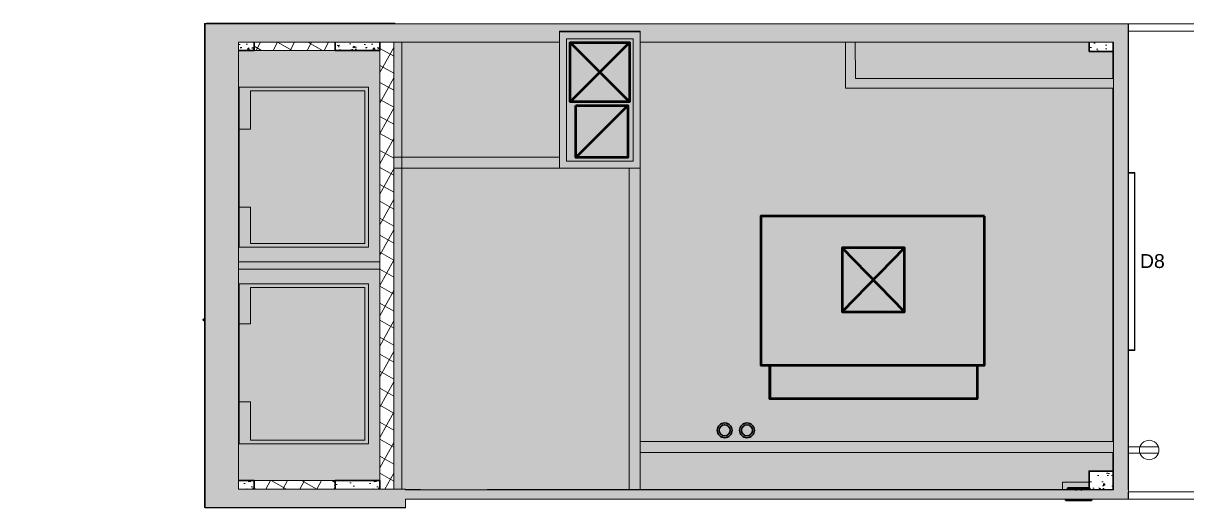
# Model space of a CAD drawing. Header units: inches. Extents: x 1135 to 11974, y 1600 to 2477.
# Drawn here: x 2362 to 2989, y 1908 to 2169 of the extents above; entities that cross this region are included whole.
import ezdxf

# ---------------------------------------------------------------- set-up
doc = ezdxf.new("R2010")
doc.units = ezdxf.units.IN
doc.header["$MEASUREMENT"] = 0
doc.linetypes.add('IMPORT-DASHED2 _3_', pattern=[0])
for name, color, linetype, lineweight in [('4th Floor-no mezz_dwg', 8, 'Continuous', 9), ('A-0005', 8, 'Continuous', 50), ('A-ANNO-NOTE', 4, 'Continuous', 9), ('A-DETL-GENF', 247, 'Continuous', 9), ('A-DETL-MEDM', 8, 'Continuous', 20), ('A-DOOR', 8, 'Continuous', 9), ('A-Flor-Lvl', 8, 'Continuous', 13), ('A-Pen a-Fine', 8, 'Continuous', 9), ('A-WALL', 47, 'Continuous', 13), ('A-WALL-PATT', 8, 'Continuous', 13), ('E-LITE-EQPM', 4, 'Continuous', 9), ('E-LITE-EQPM-IDEN', 8, 'Continuous', 9), ('M-DUCT-OA', 8, 'Continuous', 50), ('M-DUCT-RLF', 8, 'Continuous', 50), ('M-EQ', 8, 'Continuous', 50), ('M-Piping', 8, 'Continuous', 30), ('S-Cols', 8, 'Continuous', 30), ('S-Cols-Patt', 8, 'Continuous', 13), ('S-Slab-Opng-Dashed', 8, 'IMPORT-DASHED2 _3_', 20)]:
    doc.layers.add(name, color=color, linetype=linetype, lineweight=lineweight)
doc.styles.add('Arial_2', font='arial.ttf', dxfattribs={"height": 7.5})
pattern_1 = [(45, (0, 0), (-5.656854, 5.656854), []), (135, (0, 0), (-5.656854, -5.656854), [])]
pattern_2 = [(124.208, (4429.472, -1583.652), (3.833666, 10.097051), [1.125, -12.375]), (69.208, (4429.472, -1583.652), (-11.423948, 1.06777), [0.9, -9.9]), (174.66, (4429.792, -1582.81), (-7.58988, 11.164813), [0.956, -10.517]), (120.393, (4426.585, -1582.835), (6.74529, 14.72872), [1.687, -18.562]), (170.844, (4427.147, -1581.608), (-10.245167, 17.46679), [1.434, -15.776]), (65.392, (4426.585, -1582.835), (-10.24487, 17.467474), [1.35, -14.85]), (95.208, (4427.715, -1581.596), (8.248147, 6.972482), [1.125, -12.375]), (40.208, (4427.715, -1581.596), (-9.473945, 6.472333), [0.9, -9.9]), (145.66, (4428.403, -1581.015), (-1.225449, 13.444612), [0.956, -10.517]), (111.708, (4429.472, -1583.652), (-4.7546483, 1.5341692), [0, -9.78, 0, -10.05, -9.937]), (111.708, (4429.472, -1583.652), (-4.7546483, 1.5341692), [-19.83, 0, -9.937]), (81.708, (4429.472, -1583.652), (-4.618409, 5.407589), [0, -5.73, 0, -9.555, -3.788]), (81.708, (4429.472, -1583.652), (-4.618409, 5.407589), [-15.285, 0, -3.788]), (41.708, (4428.562, -1586.871), (2.5046425, 7.612968), [0, -3.75, 0, -11.7, -15.525]), (41.708, (4428.562, -1586.871), (2.5046425, 7.612968), [-15.45, 0, -15.525]), (31.708, (4428.154, -1588.314), (0.935691, 8.826211), [0, -4.875, 0, -7.77, -11.025]), (31.708, (4428.154, -1588.314), (0.935691, 8.826211), [-12.645, 0, -11.025])]

# ---------------------------------------------------------------- blocks, each defined once
blk = doc.blocks.new('4th Floor-no mezz_dwg-3377830-MEZ - Tel_Data_Elec Plan')
at = {"layer": 'A-WALL'}
h = blk.add_hatch(dxfattribs=at)
h.set_pattern_fill('FP_1', color=256, style=0, pattern_type=2)
h.set_pattern_definition(pattern_1)
h.paths.add_polyline_path([(2922.65, 3483.47), (2690.74, 3549.06), (2688.66, 3541.72), (2920.57, 3476.13)], flags=0)
h = blk.add_hatch(dxfattribs=at)
h.set_pattern_fill('FP_1', color=256, style=0, pattern_type=2)
h.set_pattern_definition(pattern_1)
h.paths.add_polyline_path([(2686.35, 3517.44), (2682.13, 3518.63), (2670.26, 3476.65), (2674.48, 3475.46)], flags=0)
h = blk.add_hatch(dxfattribs=at)
h.set_pattern_fill('FP_1', color=256, style=0, pattern_type=2)
h.set_pattern_definition(pattern_1)
h.paths.add_polyline_path([(2914.04, 3453.04), (2909.59, 3454.3), (2897.72, 3412.32), (2902.17, 3411.06)], flags=0)
at = {"layer": 'S-Cols-Patt'}
h = blk.add_hatch(dxfattribs=at)
h.set_pattern_fill('FP_9', color=256, style=0, pattern_type=2)
h.set_pattern_definition([(50, (150.937, 1239.955), (10.759264, -0.941097), [1.125, -12.375]), (355, (150.937, 1239.955), (-2.081512, 11.283352), [0.9, -9.9]), (100.451, (151.834, 1239.877), (8.678035, 10.341713), [0.956, -10.517]), (46.184, (150.937, 1242.955), (16.00846, -2.482614), [1.688, -18.563]), (96.636, (152.271, 1242.748), (14.019345, 14.61199), [1.434, -15.776]), (351.184, (150.937, 1242.955), (14.02008, 14.61189), [1.35, -14.85]), (21, (152.437, 1242.205), (8.954012, -6.039297), [1.125, -12.375]), (326, (152.437, 1242.205), (3.649746, 10.87778), [0.9, -9.9]), (71.451, (153.183, 1241.702), (12.603742, 4.837872), [0.956, -10.517]), (37.5, (150.937, 1239.955), (0.18249, 4.994109), [0, -9.78, 0, -10.05, -9.938]), (37.5, (150.937, 1239.955), (0.18249, 4.994109), [-19.83, 0, -9.938]), (7.5, (150.937, 1239.955), (3.9464735, 5.916737), [0, -5.73, 0, -9.555, -3.787]), (7.5, (150.937, 1239.955), (3.9464735, 5.916737), [-15.285, 0, -3.787]), (327.5, (147.592, 1239.955), (8.007252, -0.3382693), [0, -3.75, 0, -11.7, -15.525]), (327.5, (147.592, 1239.955), (8.007252, -0.3382693), [-15.45, 0, -15.525]), (317.5, (146.092, 1239.955), (8.747719, 1.501642), [0, -4.875, 0, -7.77, -11.025]), (317.5, (146.092, 1239.955), (8.747719, 1.501642), [-12.645, 0, -11.025])])
h.paths.add_polyline_path([(2800.03, 3916.9), (2801.13, 3920.8), (2796.26, 3922.17), (2792.69, 3909.54), (2797.56, 3908.16)], flags=0)
h = blk.add_hatch(dxfattribs=at)
h.set_pattern_fill('FP_8', color=256, style=0, pattern_type=2)
h.set_pattern_definition([(50, (383.141, 1174.284), (10.759264, -0.941097), [1.125, -12.375]), (355, (383.141, 1174.284), (-2.081512, 11.283352), [0.9, -9.9]), (100.451, (384.038, 1174.206), (8.678035, 10.341713), [0.956, -10.517]), (46.184, (383.141, 1177.284), (16.00846, -2.482614), [1.688, -18.563]), (96.636, (384.475, 1177.078), (14.019345, 14.61199), [1.434, -15.776]), (351.184, (383.141, 1177.284), (14.02008, 14.61189), [1.35, -14.85]), (21, (384.641, 1176.534), (8.954012, -6.039297), [1.125, -12.375]), (326, (384.641, 1176.534), (3.649746, 10.87778), [0.9, -9.9]), (71.451, (385.387, 1176.031), (12.603742, 4.837872), [0.956, -10.517]), (37.5, (383.141, 1174.284), (0.18249, 4.994109), [0, -9.78, 0, -10.05, -9.938]), (37.5, (383.141, 1174.284), (0.18249, 4.994109), [-19.83, 0, -9.938]), (7.5, (383.141, 1174.284), (3.9464735, 5.916737), [0, -5.73, 0, -9.555, -3.788]), (7.5, (383.141, 1174.284), (3.9464735, 5.916737), [-15.285, 0, -3.788]), (327.5, (379.796, 1174.284), (8.007252, -0.3382693), [0, -3.75, 0, -11.7, -15.525]), (327.5, (379.796, 1174.284), (8.007252, -0.3382693), [-15.45, 0, -15.525]), (317.5, (378.296, 1174.284), (8.747719, 1.501642), [0, -4.875, 0, -7.77, -11.025]), (317.5, (378.296, 1174.284), (8.747719, 1.501642), [-12.645, 0, -11.025])])
h.paths.add_polyline_path([(3028.52, 3856.49), (3018.78, 3859.24), (3015.21, 3846.61), (3024.95, 3843.85)], flags=0)
h = blk.add_hatch(dxfattribs=at)
h.set_pattern_fill('FP_5', color=256, style=0, pattern_type=2)
h.set_pattern_definition([(124.208, (4447.875, -1518.581), (3.833666, 10.097051), [1.125, -12.375]), (69.208, (4447.875, -1518.581), (-11.423948, 1.06777), [0.9, -9.9]), (174.66, (4448.194, -1517.74), (-7.58988, 11.164813), [0.956, -10.517]), (120.393, (4444.988, -1517.765), (6.74529, 14.72872), [1.687, -18.562]), (170.844, (4445.55, -1516.538), (-10.245167, 17.46679), [1.434, -15.776]), (65.392, (4444.988, -1517.765), (-10.24487, 17.467474), [1.35, -14.85]), (95.208, (4446.118, -1516.526), (8.248147, 6.972482), [1.125, -12.375]), (40.208, (4446.118, -1516.526), (-9.473945, 6.472333), [0.9, -9.9]), (145.66, (4446.805, -1515.945), (-1.225449, 13.444612), [0.956, -10.517]), (111.708, (4447.875, -1518.581), (-4.7546483, 1.5341692), [0, -9.78, 0, -10.05, -9.937]), (111.708, (4447.875, -1518.581), (-4.7546483, 1.5341692), [-19.83, 0, -9.937]), (81.708, (4447.875, -1518.581), (-4.618409, 5.407589), [0, -5.73, 0, -9.555, -3.788]), (81.708, (4447.875, -1518.581), (-4.618409, 5.407589), [-15.285, 0, -3.788]), (41.708, (4446.965, -1521.8), (2.5046425, 7.612968), [0, -3.75, 0, -11.7, -15.525]), (41.708, (4446.965, -1521.8), (2.5046425, 7.612968), [-15.45, 0, -15.525]), (31.708, (4446.556, -1523.244), (0.935691, 8.826211), [0, -4.875, 0, -7.77, -11.025]), (31.708, (4446.556, -1523.244), (0.935691, 8.826211), [-12.645, 0, -11.025])])
h.paths.add_polyline_path([(2692.88, 3540.53), (2688.66, 3541.72), (2682.13, 3518.63), (2686.35, 3517.44)], flags=0)
h = blk.add_hatch(dxfattribs=at)
h.set_pattern_fill('FP_2', color=256, style=0, pattern_type=2)
h.set_pattern_definition(pattern_2)
h.paths.add_polyline_path([(2672.2, 3467.4), (2674.48, 3475.46), (2670.26, 3476.65), (2667.98, 3468.59)], flags=0)
h = blk.add_hatch(dxfattribs=at)
h.set_pattern_fill('FP_4', color=256, style=0, pattern_type=2)
h.set_pattern_definition([(124.208, (4447.874, -1518.584), (3.833666, 10.097051), [1.125, -12.375]), (69.208, (4447.874, -1518.584), (-11.423948, 1.06777), [0.9, -9.9]), (174.66, (4448.194, -1517.742), (-7.58988, 11.164813), [0.956, -10.517]), (120.393, (4444.988, -1517.767), (6.74529, 14.72872), [1.687, -18.562]), (170.844, (4445.55, -1516.54), (-10.245167, 17.46679), [1.434, -15.776]), (65.392, (4444.988, -1517.767), (-10.24487, 17.467474), [1.35, -14.85]), (95.208, (4446.117, -1516.528), (8.248147, 6.972482), [1.125, -12.375]), (40.208, (4446.117, -1516.528), (-9.473945, 6.472333), [0.9, -9.9]), (145.66, (4446.805, -1515.947), (-1.225449, 13.444612), [0.956, -10.517]), (111.708, (4447.874, -1518.584), (-4.7546483, 1.5341692), [0, -9.78, 0, -10.05, -9.937]), (111.708, (4447.874, -1518.584), (-4.7546483, 1.5341692), [-19.83, 0, -9.937]), (81.708, (4447.874, -1518.584), (-4.618409, 5.407589), [0, -5.73, 0, -9.555, -3.788]), (81.708, (4447.874, -1518.584), (-4.618409, 5.407589), [-15.285, 0, -3.788]), (41.708, (4446.964, -1521.802), (2.5046425, 7.612968), [0, -3.75, 0, -11.7, -15.525]), (41.708, (4446.964, -1521.802), (2.5046425, 7.612968), [-15.45, 0, -15.525]), (31.708, (4446.556, -1523.246), (0.935691, 8.826211), [0, -4.875, 0, -7.77, -11.025]), (31.708, (4446.556, -1523.246), (0.935691, 8.826211), [-12.645, 0, -11.025])])
h.paths.add_polyline_path([(2920.57, 3476.13), (2916.12, 3477.39), (2909.59, 3454.3), (2914.04, 3453.04)], flags=0)
h = blk.add_hatch(dxfattribs=at)
h.set_pattern_fill('FP_2', color=256, style=0, pattern_type=2)
h.set_pattern_definition(pattern_2)
h.paths.add_polyline_path([(2899.89, 3403), (2902.17, 3411.06), (2897.72, 3412.32), (2895.44, 3404.26)], flags=0)
at = {"layer": 'A-0005', "flags": 128}
blk.add_lwpolyline([(2807.16, 3410.53), (2806.92, 3409.68), (2806.8, 3409.72), (2807.04, 3410.56)], dxfattribs=at)
at = {"layer": 'A-DOOR', "flags": 128}
for points in [[(2937.25, 3533.75), (2937.13, 3533.78), (2936.58, 3531.86), (2936.7, 3531.82)], [(2926.36, 3495.26), (2926.24, 3495.29), (2926.78, 3497.22), (2926.91, 3497.18)]]:
    blk.add_lwpolyline(points, dxfattribs=at)
at = {"layer": 'A-Flor-Lvl'}
for p, q in [((2781.89, 3436.38), (2802.58, 3509.51)), ((2785.74, 3435.29), (2806.43, 3508.42))]:
    blk.add_line(p, q, dxfattribs=at)
at = {"layer": 'A-Pen a-Fine'}
for p, q in [((2653.34, 3453.77), (2705.87, 3438.91)), ((2705.9, 3439.03), (2653.37, 3453.89)), ((2806.91, 3410.34), (2750.8, 3426.2)), ((2750.83, 3426.33), (2806.94, 3410.46)), ((2851.88, 3397.75), (2904.4, 3382.89)), ((2851.81, 3397.51), (2904.33, 3382.65)), ((2904.37, 3382.77), (2851.84, 3397.63))]:
    blk.add_line(p, q, dxfattribs=at)
at = {"layer": 'A-Pen a-Fine', "flags": 128}
for points in [[(2774.43, 3438.88), (2691.39, 3462.36), (2710.34, 3529.38), (2793.39, 3505.9)], [(2793.41, 3433.51), (2876.45, 3410.02), (2895.41, 3477.05), (2812.36, 3500.53)], [(2653.3, 3453.65), (2705.83, 3438.79)], [(2705.93, 3439.15), (2705.83, 3438.79)], [(2750.87, 3426.44), (2750.76, 3426.08)], [(2806.87, 3410.22), (2750.76, 3426.08)], [(2806.98, 3410.58), (2806.87, 3410.22)], [(2851.91, 3397.87), (2851.81, 3397.51)]]:
    blk.add_lwpolyline(points, close=True, dxfattribs=at)
for points in [[(2713.19, 3456.2), (2714.83, 3461.97), (2694.95, 3467.59), (2711.72, 3526.91), (2790.92, 3504.52), (2774.14, 3445.19), (2755.23, 3450.54), (2753.6, 3444.77)], [(2854.65, 3416.19), (2856.28, 3421.96), (2876.16, 3416.34), (2892.94, 3475.66), (2813.74, 3498.06), (2796.97, 3438.74), (2815.87, 3433.39), (2814.24, 3427.62)], [(2653.56, 3454.35), (2653.51, 3454.37), (2653.3, 3453.65), (2653.51, 3454.37)], [(2904.43, 3383.01), (2904.33, 3382.65), (2904.43, 3383.01)]]:
    blk.add_lwpolyline(points, dxfattribs=at)
at = {"layer": 'A-Pen a-Fine'}
for centre in [(2653.26, 3453.62), (2705.85, 3438.75), (2750.73, 3426.06), (2806.9, 3410.17), (2851.77, 3397.48), (2904.35, 3382.61)]:
    blk.add_arc(centre, 0.0469, 32.39802, 116.01865, dxfattribs=at)
at = {"layer": 'A-WALL'}
for p, q in [((2788.81, 3932.59), (2788.85, 3932.71)), ((2817.23, 3924.68), (2792.7, 3931.62)), ((2798.11, 3930.09), (2798.08, 3929.97)), ((2817.23, 3924.68), (2817.2, 3924.56)), ((2822.29, 3923.25), (2817.23, 3924.68)), ((2822.25, 3923.14), (2822.29, 3923.25)), ((3030.73, 3864.3), (2822.29, 3923.25)), ((2815.02, 3916.87), (2814.92, 3916.5)), ((2819.97, 3915.07), (2820.08, 3915.44)), ((3011.33, 3869.66), (3011.37, 3869.78)), ((3009.05, 3861.6), (3009.16, 3861.96)), ((2709.61, 3636.46), (2721.45, 3678.31)), ((2933.98, 3618.21), (2939.76, 3616.58)), ((2958.88, 3611.17), (2957.25, 3605.39)), ((2922.65, 3483.47), (2690.74, 3549.06)), ((2922.65, 3483.47), (2690.74, 3549.06)), ((2688.66, 3541.72), (2920.57, 3476.13)), ((2686.35, 3517.44), (2682.13, 3518.63)), ((2653.43, 3454.78), (2655.06, 3460.56)), ((2653.43, 3454.78), (2653.66, 3454.72))]:
    blk.add_line(p, q, dxfattribs=at)
at = {"layer": 'A-WALL', "flags": 128}
for points in [[(2796.16, 3921.81), (2814.92, 3916.5), (2777.17, 3783.03), (2758.41, 3788.33)], [(2756.98, 3783.28), (2780.8, 3776.55), (2819.97, 3915.07), (3003.28, 3863.23), (2933.98, 3618.21), (2792.21, 3658.3), (2790.58, 3652.53), (2957.25, 3605.39), (2937.01, 3533.82), (2937.25, 3533.75)], [(3028.18, 3856.19), (2958.88, 3611.17), (2939.76, 3616.58), (3009.05, 3861.6), (3028.42, 3856.12)], [(3021.89, 3833.03), (3020.92, 3833.3), (3023.99, 3844.12), (3020.98, 3844.97), (3017.07, 3831.14), (3021.04, 3830.02)], [(2726.86, 3676.79), (2792.21, 3658.3), (2780.37, 3616.45), (2715.02, 3634.93)], [(2962.3, 3603.96), (2962.31, 3603.96), (2963.94, 3609.74), (2963.93, 3609.74)], [(2653.87, 3456.35), (2681.05, 3552.45), (2681.29, 3552.38)], [(2670.26, 3476.65), (2674.48, 3475.46), (2686.35, 3517.44)], [(2926.36, 3495.26), (2926.12, 3495.33), (2924.49, 3489.57)], [(2914.04, 3453.04), (2909.59, 3454.3), (2897.72, 3412.32), (2902.17, 3411.06)]]:
    blk.add_lwpolyline(points, dxfattribs=at)
for points in [[(2714.24, 3639.04), (2724.04, 3673.69), (2787.58, 3655.72), (2777.78, 3621.07)], [(2750.31, 3532.21), (2756.08, 3530.58), (2780.37, 3616.45), (2774.6, 3618.08)]]:
    blk.add_lwpolyline(points, close=True, dxfattribs=at)
at = {"layer": 'M-DUCT-OA'}
blk.add_line((2725.41, 3671.2), (2747.49, 3631.7), dxfattribs=at)
at = {"layer": 'M-DUCT-OA', "flags": 128}
blk.add_lwpolyline([(2756.2, 3662.49), (2716.7, 3640.41), (2725.41, 3671.2), (2756.2, 3662.49), (2747.49, 3631.7), (2716.7, 3640.41)], dxfattribs=at)
at = {"layer": 'M-DUCT-RLF'}
blk.add_line((2777.21, 3626.54), (2757.89, 3661.11), dxfattribs=at)
at = {"layer": 'M-DUCT-RLF', "flags": 128}
blk.add_lwpolyline([(2750.27, 3634.16), (2757.89, 3661.11), (2784.83, 3653.49), (2777.21, 3626.54)], close=True, dxfattribs=at)
at = {"layer": 'M-EQ'}
for p, q in [((2905.42, 3774.25), (2863.1, 3751.41)), ((2913.46, 3696.58), (2930.78, 3691.68))]:
    blk.add_line(p, q, dxfattribs=at)
at = {"layer": 'M-EQ', "flags": 128}
for points in [[(3021.89, 3833.03), (3020.92, 3833.3), (3023.99, 3844.12), (3024.95, 3843.85)], [(3026.34, 3830.4), (3026.7, 3830.3), (3030.48, 3843.65), (3030.12, 3843.75)], [(2913.39, 3696.35), (2930.71, 3691.45), (2961.22, 3799.31), (2943.9, 3804.21)], [(2872.22, 3783.64), (2863.1, 3751.41), (2896.3, 3742.02), (2905.42, 3774.25), (2872.22, 3783.64), (2896.3, 3742.02)]]:
    blk.add_lwpolyline(points, dxfattribs=at)
blk.add_lwpolyline([(2867.6, 3829.76), (2834.81, 3713.81), (2912.15, 3691.94), (2944.94, 3807.89)], close=True, dxfattribs=at)
at = {"layer": 'M-EQ'}
blk.add_arc((3025.27, 3837.91), 2.75, 120.29705, 208.0162, dxfattribs=at)
at = {"layer": 'M-Piping'}
for centre, radius in [((2943.85, 3675.21), 4), ((2943.85, 3675.21), 3), ((2940.6, 3663.65), 4), ((2940.6, 3663.65), 3)]:
    blk.add_circle(centre, radius, dxfattribs=at)
at = {"layer": 'S-Cols'}
for p, q in [((2801.13, 3920.8), (2797.56, 3908.16)), ((2797.56, 3908.16), (2792.69, 3909.54)), ((2686.35, 3517.44), (2682.13, 3518.63)), ((2909.59, 3454.3), (2914.04, 3453.04))]:
    blk.add_line(p, q, dxfattribs=at)
at = {"layer": 'S-Cols', "flags": 128}
for points in [[(3024.95, 3843.85), (3015.21, 3846.61), (3018.78, 3859.24)], [(2688.66, 3541.72), (2692.88, 3540.53), (2686.35, 3517.44)], [(2670.26, 3476.65), (2674.48, 3475.46), (2672.2, 3467.4)], [(2920.57, 3476.13), (2916.12, 3477.39), (2909.59, 3454.3)], [(2902.17, 3411.06), (2897.72, 3412.32), (2895.44, 3404.26)]]:
    blk.add_lwpolyline(points, dxfattribs=at)
at = {"layer": 'S-Slab-Opng-Dashed'}
for p, q in [((2691.93, 3553.27), (2923.84, 3487.68)), ((2781.89, 3436.38), (2802.58, 3509.51)), ((2785.74, 3435.29), (2806.43, 3508.42))]:
    blk.add_line(p, q, dxfattribs=at)
at = {"layer": 'S-Slab-Opng-Dashed', "flags": 128}
blk.add_lwpolyline([(2714.24, 3639.04), (2724.04, 3673.69), (2787.58, 3655.72), (2777.78, 3621.07)], close=True, dxfattribs=at)
blk.add_lwpolyline([(2672.2, 3467.4), (2692.88, 3540.53), (2916.12, 3477.4), (2895.44, 3404.26)], dxfattribs=at)
blk = doc.blocks.new('a-light Accolade D3 - Wall Mount - 8_-0_-4118561-REFLECTED CEILING PLAN - MEZZANINE')
at = {"layer": 'E-LITE-EQPM'}
for p, q in [((-48, 3.5), (-47.62, 3.5)), ((-48, 0), (-48, 3.5)), ((47.62, 3.5), (-47.62, 3.5)), ((-47.62, 3.38), (-47.62, 3.5)), ((-47.62, 3.5), (-47.62, 3.38)), ((-47.62, 0.15), (-47.62, 3.38)), ((-47.62, 3.38), (47.62, 3.38)), ((-47.62, 0), (-47.62, 0.15)), ((47.62, 0.15), (-47.62, 0.15)), ((-47.62, 0.15), (-47.62, 0)), ((-47.5, 0.13), (47.5, 0.13)), ((47.62, 3.5), (47.62, 3.38)), ((47.62, 3.38), (47.62, 3.5)), ((47.62, 3.5), (48, 3.5)), ((47.62, 0.15), (47.62, 0)), ((47.62, 0), (47.62, 0.15)), ((47.62, 3.38), (47.62, 0.15)), ((48, 3.5), (48, 0))]:
    blk.add_line(p, q, dxfattribs=at)

msp = doc.modelspace()

# ---------------------------------------------------------------- hatches: boundary and pattern name
at = {"layer": 'A-DETL-GENF'}
h = msp.add_hatch(color=256, dxfattribs=at)
h.paths.add_polyline_path([(2459.93, 1908.04), (2460.3, 1908.06), (2460.3, 2168.92), (2459.93, 2168.92), (2459.93, 1912.55)], flags=0)
h.paths.add_polyline_path([(2264.51, 1908.25), (2264.51, 2169.17), (2264.28, 2169.15), (2264.28, 1908.25)], flags=0)
h.paths.add_polyline_path([(2957.79, 1912.55), (2957.79, 1916.55), (2957.67, 1916.55), (2957.67, 1912.62)], flags=0)
h.paths.add_polyline_path([(2651.16, 1917.55), (2936.54, 1917.55), (2936.54, 1927.67), (2949.67, 1927.67), (2949.67, 2153.86), (2936.54, 2153.86), (2936.54, 2158.92), (2694.66, 2158.92), (2694.66, 2164.92), (2651.16, 2164.92), (2651.16, 2158.92), (2561.92, 2158.92), (2561.92, 1917.92), (2568.29, 1917.92), (2568.29, 1917.55), (2575.87, 1917.55)], flags=0)
h.paths.add_polyline_path([(2957.67, 1917.55), (2957.79, 1917.55), (2957.79, 2168.92), (2957.67, 2168.92), (2957.67, 2158.92)], flags=0)
h.paths.add_polyline_path([(2554.3, 1917.92), (2554.3, 1917.92), (2554.3, 2154.54), (2478.3, 2154.54), (2478.3, 1922.54), (2554.3, 1922.54)], flags=0)
h.paths.add_polyline_path([(1764.71, 1918.25), (1765.21, 1918.25), (1765.21, 2164.5), (1764.71, 2164.5), (1764.71, 2159.16)], flags=0)
h.paths.add_polyline_path([(1785.96, 1918.25), (2162.65, 1918.25), (2162.65, 2159.16), (2157.96, 2159.16), (2157.96, 2159.56), (1785.96, 2159.56), (1785.96, 2149.5), (1773.21, 2149.5), (1773.21, 1923.37), (1785.96, 1923.37), (1785.96, 1921.96)], flags=0)
h.paths.add_polyline_path([(2170.28, 1918.25), (2170.28, 1918.25), (2170.28, 1922.54), (2246.28, 1922.54), (2246.28, 2154.54), (2170.28, 2154.54), (2170.28, 1960.47)], flags=0)
at = {"layer": 'A-WALL-PATT'}
for points in [[(2478.3, 2158.92), (2651.16, 2158.92), (2651.16, 2168.92), (2460.3, 2168.92), (2460.3, 2158.92)], [(2694.66, 2164.92), (2694.66, 2168.92), (2651.16, 2168.92), (2651.16, 2164.92)], [(2694.66, 2158.92), (2949.67, 2158.92), (2949.67, 2168.92), (2694.66, 2168.92), (2694.66, 2164.92)], [(2957.67, 1917.55), (2957.67, 2168.92), (2949.67, 2168.92), (2949.67, 1917.55)], [(2478.3, 1917.92), (2478.3, 2158.92), (2460.3, 2158.92), (2460.3, 1917.92)], [(2478.3, 1907.92), (2568.29, 1907.92), (2568.29, 1917.92), (2460.3, 1917.92), (2460.3, 1907.92)], [(2694.66, 1912.55), (2957.79, 1912.55), (2957.67, 1912.62), (2957.7, 1916.55), (2957.79, 1916.55), (2957.79, 1917.55), (2568.29, 1917.55), (2568.29, 1912.55)]]:
    msp.add_hatch(color=256, dxfattribs=at).paths.add_polyline_path(points, flags=0)

# ---------------------------------------------------------------- linework, layer by layer
at = {"layer": 'A-ANNO-NOTE'}
for p, q in [((2957.67, 1940.8), (2973.87, 1940.8)), ((2957.67, 1937.31), (2973.87, 1937.31))]:
    msp.add_line(p, q, dxfattribs=at)
msp.add_circle((2968.92, 1939.05), 5.25, dxfattribs=at)
at = {"layer": 'A-DETL-MEDM'}
for p, q in [((2957.79, 2168.92), (2459.93, 2168.92)), ((2459.93, 2168.92), (2459.93, 1908.04)), ((2957.79, 1912.55), (2957.79, 2168.92)), ((2568.28, 1908.04), (2568.28, 1912.55)), ((2568.28, 1912.55), (2957.79, 1912.55)), ((2459.93, 1908.04), (2568.28, 1908.04))]:
    msp.add_line(p, q, dxfattribs=at)
at = {"layer": 'A-WALL'}
for p, q in [((2651.16, 2168.92), (2460.3, 2168.92)), ((2460.3, 2168.92), (2460.3, 1907.92)), ((2949.67, 2168.92), (2651.16, 2168.92)), ((2651.16, 2158.92), (2651.16, 2164.92)), ((2651.16, 2164.92), (2694.66, 2164.92)), ((2694.66, 2164.92), (2694.66, 2158.92)), ((2957.67, 2168.92), (2949.67, 2168.92)), ((2957.67, 1917.55), (2957.67, 2168.92)), ((3258.79, 2168.92), (2957.79, 2168.92)), ((2957.79, 2168.92), (2957.79, 2164.92)), ((2957.79, 2164.92), (3258.79, 2164.92)), ((2478.3, 2158.92), (2651.16, 2158.92)), ((2478.3, 1917.92), (2478.3, 2158.92)), ((2694.66, 2158.92), (2949.67, 2158.92)), ((2949.67, 2158.92), (2949.67, 1917.55)), ((2568.29, 1917.92), (2478.3, 1917.92)), ((2568.29, 1917.55), (2568.29, 1917.92)), ((2949.67, 1917.55), (2568.29, 1917.55)), ((2568.29, 1907.92), (2568.29, 1912.55)), ((2568.29, 1912.55), (2957.79, 1912.55)), ((2957.79, 1917.55), (2957.67, 1917.55)), ((3159.17, 1916.55), (2957.67, 1916.55)), ((2957.67, 1916.55), (2957.67, 1912.55)), ((2957.67, 1912.55), (3155.17, 1912.55)), ((2957.79, 1912.55), (2957.79, 1917.55)), ((2460.3, 1907.92), (2568.29, 1907.92))]:
    msp.add_line(p, q, dxfattribs=at)

# ---------------------------------------------------------------- block references
at = {"layer": '4th Floor-no mezz_dwg', "rotation": 285.7916661181736}
msp.add_blockref('4th Floor-no mezz_dwg-3377830-MEZ - Tel_Data_Elec Plan', (-1585.44, 3782.26), dxfattribs=at)
at = {"layer": 'E-LITE-EQPM', "rotation": 269.9999999999999}
msp.add_blockref('a-light Accolade D3 - Wall Mount - 8_-0_-4118561-REFLECTED CEILING PLAN - MEZZANINE', (2957.67, 2040.74), dxfattribs=at)

# ---------------------------------------------------------------- texts
at = {"layer": 'E-LITE-EQPM-IDEN', "insert": (2963.93, 2044.69), "char_height": 7.5, "width": 16.665, "attachment_point": 1, "style": 'Arial_2'}
msp.add_mtext('D8', dxfattribs=at)

doc.saveas('drawing.dxf')
